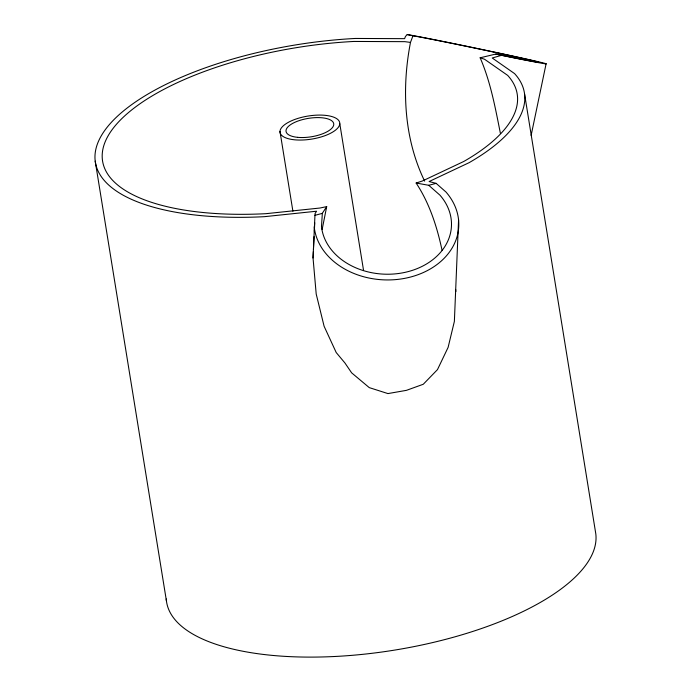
<?xml version="1.0" encoding="UTF-8"?>
<svg xmlns="http://www.w3.org/2000/svg" width="691" height="691" viewBox="0 0 691 691"><rect width="100%" height="100%" fill="white"/><g stroke="black" fill="none" stroke-linecap="round" stroke-linejoin="round"><path stroke-width="1.04" d="M458.574 219.833L454.376 321.384L448.113 347.383L437.472 369.616L423.263 384.265L406.446 390.346L387.945 393.585L369.253 387.616L351.633 372.838L344.939 362.991L336.215 352.548L324.105 326.264L316.202 294.012L313.04 257.976L314.949 215.324L315.113 213.45L316.573 211.221L264.377 216.68A217.311 83.861 -9.2 0 1 99.832 138.459A217.311 83.861 -9.2 0 1 355.39 38.454L404.624 38.661L405.41 36.511L407.206 34.55L411.914 35.353A72.434 0.916 11.8 0 1 522.37 58.156A72.434 0.916 11.8 0 1 514.406 57.975L495.706 54.079L480.141 57.794C490.601 81.858 495.3 107.831 500.414 133.423M313.04 257.976L313.351 251.576M313.455 249.434L314.077 236.633M314.327 231.295L314.742 222.752M495.706 54.079L510.459 57.068A65.127 0.821 11.8 0 0 517.628 57.241A65.127 0.821 11.8 0 0 418.305 36.735L412.95 35.82L410.48 42.419L404.9 41.659L353.861 41.451A210.004 81.037 -9.2 0 0 106.889 138.096A210.004 81.037 -9.2 0 0 265.914 213.683L319.95 208.026L326.696 206.618L322.343 213.269L321.488 226.449A65.127 50.892 2.1 0 0 408.226 271.589A65.127 50.892 2.1 0 0 439.986 195.19L428.748 185.3L416.129 183.029C429.482 203.249 437.023 226.665 442.033 250.185M410.48 42.419C401.549 88.578 403.864 138.381 424.637 181.111M322.144 229.455L326.696 206.618M531.129 135.401L546.106 63.762M501.441 55.349L492.225 57.992L514.553 73.583A217.311 83.861 -9.2 0 1 469.051 162.696L429.094 181.534L436.133 183.357L446.006 192.038A72.434 56.602 2.1 0 1 410.67 277.005A72.434 56.602 2.1 0 1 314.206 226.803M416.129 183.029L422.331 181.025L463.696 161.513A210.004 81.037 -9.2 0 0 507.678 75.397L484.521 59.236L480.141 57.794M314.949 215.324L322.334 213.372M428.748 185.3L436.133 183.357M407.206 34.55L412.95 35.82M524.564 93.985L595.789 533.754A217.311 83.861 -9.2 0 1 388.99 650.982A217.311 83.861 -9.2 0 1 166.246 598.95M339.782 123.672A30.231 11.669 -9.2 0 1 294.487 139.798A30.231 11.669 -9.2 0 1 295.385 119.241A30.231 11.669 -9.2 0 1 339.782 123.672L363.552 270.414M279.985 131.471L292.906 211.221M95.211 161.15L166.436 600.92M455.697 289.408L455.905 291.498M297.588 137.336A24.142 9.32 -9.2 0 0 333.762 124.449A24.142 9.32 -9.2 0 0 298.305 120.916A24.142 9.32 -9.2 0 0 297.588 137.336"/></g></svg>
